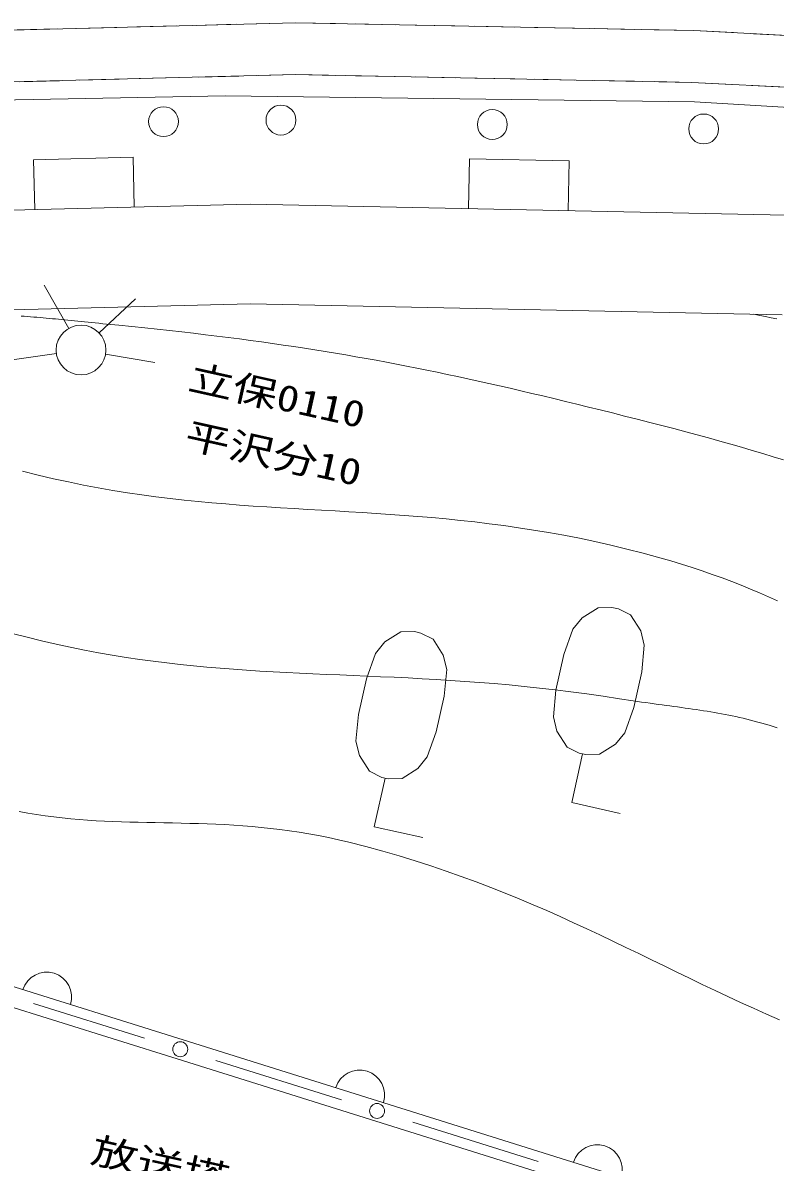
# Model space of a CAD drawing. Units: millimetres, scale not verified. Extents: x -56617 to 56645, y -39182 to 40051.
# Drawn here: x 26657 to 34208, y 6937 to 18372 of the extents above; entities that cross this region are included whole.
import ezdxf
from ezdxf.enums import TextEntityAlignment as Align

# ---------------------------------------------------------------- set-up
doc = ezdxf.new("R2010")
doc.units = ezdxf.units.MM
doc.header["$LTSCALE"] = 200
doc.linetypes.add('DASHED2', pattern=[3, 2, -1])
doc.layers.add('0-2_仕上', color=4, linetype='Continuous', lineweight=9)
doc.layers.add('0-8_寸法文字', color=4, linetype='Continuous', lineweight=9)
doc.styles.add('ＭＳ ゴシック', font='')
doc.styles.get('ＭＳ ゴシック').set_extended_font_data('MS Gothic')

msp = doc.modelspace()

# ---------------------------------------------------------------- linework, layer by layer
at = {"layer": '0-2_仕上', "linetype": 'DASHED2'}
for p, q in [((25401.3, 18269.4), (29393.6, 18372.1)), ((29393.6, 18372.1), (33390.4, 18293.5)), ((33390.4, 18293.5), (37374.7, 18089.6)), ((25425.1, 17749.8), (29395.2, 17852)), ((29395.2, 17852), (33372, 17773.8)), ((33372, 17773.8), (37336.3, 17570.9))]:
    msp.add_line(p, q, dxfattribs=at)
at = {"layer": '0-2_仕上'}
for p, q in [((25401.3, 18269.4), (29393.6, 18372.1)), ((29393.6, 18372.1), (33390.5, 18293.5)), ((33390.5, 18293.5), (37374.7, 18089.6)), ((25425.1, 17749.8), (29395.2, 17852)), ((29395.2, 17852), (33372, 17773.8)), ((33372, 17773.8), (37336.3, 17570.9)), ((25492.4, 17575.9), (28688.2, 17640.2)), ((28688.2, 17640.2), (33397.7, 17577.7)), ((33397.7, 17577.7), (38478.9, 17275.5)), ((27763.2, 17023.4), (26763.5, 16997.7)), ((26763.5, 16997.7), (26776.4, 16497.9)), ((27776, 16523.5), (27763.2, 17023.4)), ((31140.4, 17007.3), (31129.9, 16507.4)), ((32140.2, 16986.3), (31140.4, 17007.3)), ((32129.7, 16486.4), (32140.2, 16986.3)), ((28939.5, 16553.4), (25613, 16468)), ((34320.1, 16440.5), (28939.5, 16553.4)), ((27118.1, 15305.6), (26871.4, 15740.5)), ((25737.8, 15470.9), (28941.8, 15553.1)), ((27423.3, 15259.7), (27787, 15602.8)), ((28941.8, 15553.1), (34276.3, 15441.2)), ((26993.9, 15053), (18991.7, 13919.3)), ((27487.9, 15046.2), (27980.9, 14962.4)), ((28267.2, 8166.4), (13595.8, 12747.6)), ((13574.1, 12544.9), (28207.4, 7975.5)), ((32431.1, 12502.1), (32271.9, 12401)), ((32568.5, 12505.6), (32431.1, 12502.1)), ((32633.5, 12491.1), (32568.5, 12505.6)), ((32756.4, 12429.5), (32633.5, 12491.1)), ((32271.9, 12401), (32177.8, 12285.4)), ((32857.5, 12270.3), (32756.4, 12429.5)), ((30449.5, 12258.9), (30290.3, 12157.9)), ((30586.9, 12262.4), (30449.5, 12258.9)), ((30652, 12247.9), (30586.9, 12262.4)), ((30774.8, 12186.3), (30652, 12247.9)), ((32177.8, 12285.4), (32087.1, 12032.4)), ((32893.5, 12125.6), (32857.5, 12270.3)), ((30290.3, 12157.9), (30196.2, 12042.2)), ((30875.9, 12027.1), (30774.8, 12186.3)), ((32867.9, 11858.1), (32893.5, 12125.6)), ((30196.2, 12042.2), (30105.6, 11789.2)), ((30911.9, 11882.5), (30875.9, 12027.1)), ((32087.1, 12032.4), (32007.3, 11674.5)), ((30105.6, 11789.2), (30025.7, 11431.4)), ((30886.4, 11615), (30911.9, 11882.5)), ((32788.1, 11500.3), (32867.9, 11858.1)), ((32007.3, 11674.5), (31981.7, 11407)), ((30806.5, 11257.1), (30886.4, 11615)), ((32697.4, 11247.3), (32788.1, 11500.3)), ((30025.7, 11431.4), (30000.1, 11163.9)), ((31981.7, 11407), (32017.7, 11262.4)), ((30715.9, 11004.1), (30806.5, 11257.1)), ((32017.7, 11262.4), (32118.8, 11103.2)), ((32603.3, 11131.6), (32697.4, 11247.3)), ((30000.1, 11163.9), (30036.2, 11019.2)), ((32118.8, 11103.2), (32241.7, 11041.6)), ((32444.1, 11030.6), (32603.3, 11131.6)), ((30036.2, 11019.2), (30137.2, 10860)), ((30621.8, 10888.5), (30715.9, 11004.1)), ((32274.2, 11034.3), (32165.3, 10546.3)), ((32241.7, 11041.6), (32306.7, 11027.1)), ((32306.7, 11027.1), (32444.1, 11030.6)), ((30462.6, 10787.4), (30621.8, 10888.5)), ((30137.2, 10860), (30260.1, 10798.4)), ((30292.6, 10791.2), (30183.7, 10303.2)), ((30260.1, 10798.4), (30325.2, 10783.9)), ((30325.2, 10783.9), (30462.6, 10787.4)), ((32165.3, 10546.3), (32653.3, 10437.4)), ((30183.7, 10303.2), (30671.7, 10194.3)), ((26763.7, 8531.1), (27879.4, 8182.7)), ((34192.4, 6306.9), (28267.2, 8166.4)), ((28207.3, 7975.6), (34132.5, 6116.1)), ((28207.4, 7975.5), (34132.5, 6116.1)), ((28595.1, 7958.7), (29854.3, 7563.5)), ((30569.9, 7338.9), (31829.2, 6943.7))]:
    msp.add_line(p, q, dxfattribs=at)
for centre, radius in [((28069.4, 17379.9), 150), ((29247.8, 17395.6), 150), ((31368.7, 17351.1), 150), ((33489.6, 17306.6), 150), ((27241.5, 15088.1), 250), ((28237.3, 8071), 75), ((30212.1, 7451.2), 75)]:
    msp.add_circle(centre, radius, dxfattribs=at)
for centre, start, end in [((26897.4, 8594.1), 342.65872, 162.65872), ((30037.1, 7610.9), 342.57684, 162.57684), ((32422.4, 6862.4), 342.57684, 162.57684)]:
    msp.add_arc(centre, 250, start, end, dxfattribs=at)
at = {"layer": '0-8_寸法文字'}
for p, q in [((34053.4, 15435.2), (33993.4, 15447.1)), ((26639.1, 15429.1), (26671.7, 15426.6)), ((26671.7, 15426.6), (26703.9, 15424.1)), ((26703.9, 15424.1), (26735.8, 15421.5)), ((26735.8, 15421.5), (26767.3, 15418.9)), ((26767.3, 15418.9), (26798.6, 15416.2)), ((26798.6, 15416.2), (26829.8, 15413.6)), ((26829.8, 15413.6), (26860.8, 15410.8)), ((26860.8, 15410.8), (26891.7, 15408.1)), ((26891.7, 15408.1), (26922.5, 15405.3)), ((26922.5, 15405.3), (26953.5, 15402.4)), ((26953.5, 15402.4), (26984.5, 15399.5)), ((26984.5, 15399.5), (27015.6, 15396.5)), ((27015.6, 15396.5), (27047, 15393.5)), ((27047, 15393.5), (27078.6, 15390.4)), ((27078.6, 15390.4), (27110.5, 15387.3)), ((27110.5, 15387.3), (27142.8, 15384.1)), ((27142.8, 15384.1), (27175.6, 15380.8)), ((27175.6, 15380.8), (27208.8, 15377.5)), ((27208.8, 15377.5), (27242.5, 15374.1)), ((27242.5, 15374.1), (27276.9, 15370.7)), ((27276.9, 15370.7), (27311.9, 15367.1)), ((27311.9, 15367.1), (27347.6, 15363.5)), ((27347.6, 15363.5), (27384.1, 15359.8)), ((27384.1, 15359.8), (27421.4, 15356.1)), ((27421.4, 15356.1), (27459.5, 15352.2)), ((27459.5, 15352.2), (27498.7, 15348.3)), ((27498.7, 15348.3), (27538.7, 15344.3)), ((27538.7, 15344.3), (27579.9, 15340.2)), ((27579.9, 15340.2), (27622.1, 15336)), ((27622.1, 15336), (27752.5, 15323)), ((34111.5, 15423.5), (34053.4, 15435.2)), ((34168, 15412.3), (34111.5, 15423.5)), ((34222.8, 15401.3), (34168, 15412.3)), ((27752.5, 15323), (27880.5, 15309.8)), ((27880.5, 15309.8), (28006.2, 15296.5)), ((28006.2, 15296.5), (28129.9, 15283)), ((28129.9, 15283), (28251.5, 15269.5)), ((28251.5, 15269.5), (28371.1, 15255.7)), ((28371.1, 15255.7), (28488.9, 15241.8)), ((28488.9, 15241.8), (28605, 15227.7)), ((28605, 15227.7), (28719.4, 15213.4)), ((28719.4, 15213.4), (28832.3, 15198.8)), ((28832.3, 15198.8), (28943.7, 15184.1)), ((28943.7, 15184.1), (29053.8, 15169.1)), ((29053.8, 15169.1), (29162.7, 15153.8)), ((29162.7, 15153.8), (29270.4, 15138.3)), ((29270.4, 15138.3), (29377, 15122.5)), ((29377, 15122.5), (29482.7, 15106.5)), ((29482.7, 15106.5), (29587.5, 15090.1)), ((29587.5, 15090.1), (29691.6, 15073.4)), ((29691.6, 15073.4), (29795, 15056.3)), ((29795, 15056.3), (29897.8, 15039)), ((29897.8, 15039), (30000.2, 15021.2)), ((30000.2, 15021.2), (30102.2, 15003.2)), ((30102.2, 15003.2), (30203.9, 14984.7)), ((30203.9, 14984.7), (30305.5, 14965.8)), ((30305.5, 14965.8), (30407, 14946.5)), ((30407, 14946.5), (30508.5, 14926.8)), ((30508.5, 14926.8), (30610.2, 14906.7)), ((30610.2, 14906.7), (30712, 14886.2)), ((30712, 14886.2), (30814.2, 14865.1)), ((30814.2, 14865.1), (30916.8, 14843.6)), ((30916.8, 14843.6), (31020, 14821.7)), ((31020, 14821.7), (31123.7, 14799.2)), ((31123.7, 14799.2), (31228.2, 14776.2)), ((31228.2, 14776.2), (31333.5, 14752.7)), ((31333.5, 14752.7), (31439.7, 14728.7)), ((31439.7, 14728.7), (31546.9, 14704.1)), ((31546.9, 14704.1), (31655.2, 14678.9)), ((31655.2, 14678.9), (31764.7, 14653.2)), ((31764.7, 14653.2), (31875.5, 14626.9)), ((31875.5, 14626.9), (31987.7, 14600)), ((31987.7, 14600), (32101.5, 14572.5)), ((32101.5, 14572.5), (32216.8, 14544.4)), ((32216.8, 14544.4), (32333.8, 14515.6)), ((32333.8, 14515.6), (32452.6, 14486.2)), ((32452.6, 14486.2), (32573.4, 14456.1)), ((32573.4, 14456.1), (32696.1, 14425.4)), ((32696.1, 14425.4), (32820.9, 14393.9)), ((32820.9, 14393.9), (32947.9, 14361.8)), ((32947.9, 14361.8), (33070.6, 14330.4)), ((33070.6, 14330.4), (33191.1, 14299)), ((33191.1, 14299), (33309.3, 14267.7)), ((33309.3, 14267.7), (33425.4, 14236.5)), ((33425.4, 14236.5), (33539.5, 14205.2)), ((33539.5, 14205.2), (33651.7, 14173.9)), ((33651.7, 14173.9), (33762, 14142.7)), ((33762, 14142.7), (33870.6, 14111.4)), ((33870.6, 14111.4), (33977.6, 14080)), ((33977.6, 14080), (34083, 14048.6)), ((34083, 14048.6), (34186.9, 14017.1)), ((34186.9, 14017.1), (34289.6, 13985.5)), ((26810.6, 13832.7), (26655.3, 13871.6)), ((26964, 13796.8), (26810.6, 13832.7)), ((27115.6, 13763.7), (26964, 13796.8)), ((27265.5, 13733.2), (27115.6, 13763.7)), ((27413.9, 13705.3), (27265.5, 13733.2)), ((27560.7, 13679.7), (27413.9, 13705.3)), ((27706.2, 13656.4), (27560.7, 13679.7)), ((27850.4, 13635.1), (27706.2, 13656.4)), ((27993.4, 13615.8), (27850.4, 13635.1)), ((28135.4, 13598.3), (27993.4, 13615.8)), ((28276.3, 13582.3), (28135.4, 13598.3)), ((28416.4, 13567.9), (28276.3, 13582.3)), ((28555.7, 13554.8), (28416.4, 13567.9)), ((28694.4, 13542.9), (28555.7, 13554.8)), ((28832.5, 13532), (28694.4, 13542.9)), ((28970.1, 13522), (28832.5, 13532)), ((29107.4, 13512.8), (28970.1, 13522)), ((29244.4, 13504.1), (29107.4, 13512.8)), ((29381.2, 13495.9), (29244.4, 13504.1)), ((29518, 13488), (29381.2, 13495.9)), ((29654.8, 13480.3), (29518, 13488)), ((29791.8, 13472.5), (29654.8, 13480.3)), ((29929, 13464.7), (29791.8, 13472.5)), ((30066.6, 13456.5), (29929, 13464.7)), ((30204.7, 13447.9), (30066.6, 13456.5)), ((30343.3, 13438.7), (30204.7, 13447.9)), ((30482.5, 13428.7), (30343.3, 13438.7)), ((30622.5, 13417.9), (30482.5, 13428.7)), ((30763.4, 13406), (30622.5, 13417.9)), ((30905.3, 13393), (30763.4, 13406)), ((31048.2, 13378.6), (30905.3, 13393)), ((31192.2, 13362.8), (31048.2, 13378.6)), ((31337.6, 13345.3), (31192.2, 13362.8)), ((31484.3, 13326.1), (31337.6, 13345.3)), ((31632.5, 13305), (31484.3, 13326.1)), ((31782.3, 13281.7), (31632.5, 13305)), ((31933.7, 13256.3), (31782.3, 13281.7)), ((32086.9, 13228.5), (31933.7, 13256.3)), ((32242, 13198.2), (32086.9, 13228.5)), ((32399.1, 13165.2), (32242, 13198.2)), ((32558.3, 13129.4), (32399.1, 13165.2)), ((32719.7, 13090.7), (32558.3, 13129.4)), ((32883.4, 13048.9), (32719.7, 13090.7)), ((33049.4, 13003.8), (32883.4, 13048.9)), ((33159.6, 12972.2), (33049.4, 13003.8)), ((33267.3, 12939.6), (33159.6, 12972.2)), ((33372.6, 12906.2), (33267.3, 12939.6)), ((33475.6, 12871.9), (33372.6, 12906.2)), ((33576.3, 12836.7), (33475.6, 12871.9)), ((33675, 12800.8), (33576.3, 12836.7)), ((33771.7, 12764.2), (33675, 12800.8)), ((33866.6, 12726.8), (33771.7, 12764.2)), ((33959.7, 12688.7), (33866.6, 12726.8)), ((34051.1, 12650), (33959.7, 12688.7)), ((34140.9, 12610.6), (34051.1, 12650)), ((34229.3, 12570.6), (34140.9, 12610.6)), ((26699.6, 12205), (26551.5, 12243.9)), ((26845.9, 12168.9), (26699.6, 12205)), ((26990.5, 12135.4), (26845.9, 12168.9)), ((27133.7, 12104.4), (26990.5, 12135.4)), ((27275.4, 12075.7), (27133.7, 12104.4)), ((27415.8, 12049.4), (27275.4, 12075.7)), ((27555, 12025.1), (27415.8, 12049.4)), ((27693.1, 12002.9), (27555, 12025.1)), ((27830.2, 11982.6), (27693.1, 12002.9)), ((27966.4, 11964.1), (27830.2, 11982.6)), ((28101.8, 11947.3), (27966.4, 11964.1)), ((28236.5, 11932), (28101.8, 11947.3)), ((28370.6, 11918.2), (28236.5, 11932)), ((28504.3, 11905.7), (28370.6, 11918.2)), ((28637.6, 11894.4), (28504.3, 11905.7)), ((28770.6, 11884.2), (28637.6, 11894.4)), ((28903.5, 11874.9), (28770.6, 11884.2)), ((29036.3, 11866.5), (28903.5, 11874.9)), ((29169.2, 11858.8), (29036.3, 11866.5)), ((29302.2, 11851.8), (29169.2, 11858.8)), ((29435.5, 11845.2), (29302.2, 11851.8)), ((29569.1, 11839), (29435.5, 11845.2)), ((29703.2, 11833.1), (29569.1, 11839)), ((29837.9, 11827.3), (29703.2, 11833.1)), ((29973.3, 11821.6), (29837.9, 11827.3)), ((30109.4, 11815.7), (29973.3, 11821.6)), ((30246.5, 11809.7), (30109.4, 11815.7)), ((30384.5, 11803.3), (30246.5, 11809.7)), ((30523.7, 11796.5), (30384.5, 11803.3)), ((30664, 11789.1), (30523.7, 11796.5)), ((30805.7, 11781), (30664, 11789.1)), ((30948.8, 11772.2), (30805.7, 11781)), ((31093.3, 11762.4), (30948.8, 11772.2)), ((31239.6, 11751.6), (31093.3, 11762.4)), ((31387.5, 11739.6), (31239.6, 11751.6)), ((31537.3, 11726.4), (31387.5, 11739.6)), ((31689.1, 11711.8), (31537.3, 11726.4)), ((31842.8, 11695.7), (31689.1, 11711.8)), ((31998.8, 11677.9), (31842.8, 11695.7)), ((32157, 11658.5), (31998.8, 11677.9)), ((32317.5, 11637.1), (32157, 11658.5)), ((32480.5, 11613.8), (32317.5, 11637.1)), ((32646.1, 11588.4), (32480.5, 11613.8)), ((32691.8, 11581.3), (32646.1, 11588.4)), ((32736.7, 11574.4), (32691.8, 11581.3)), ((32780.9, 11567.7), (32736.7, 11574.4)), ((32824.5, 11561.3), (32780.9, 11567.7)), ((32867.3, 11555.2), (32824.5, 11561.3)), ((32909.6, 11549.2), (32867.3, 11555.2)), ((32951.2, 11543.3), (32909.6, 11549.2)), ((32992.3, 11537.7), (32951.2, 11543.3)), ((33032.8, 11532.1), (32992.3, 11537.7)), ((33072.9, 11526.7), (33032.8, 11532.1)), ((33112.4, 11521.3), (33072.9, 11526.7)), ((33151.6, 11516.1), (33112.4, 11521.3)), ((33190.2, 11510.8), (33151.6, 11516.1)), ((33228.6, 11505.6), (33190.2, 11510.8)), ((33266.5, 11500.4), (33228.6, 11505.6)), ((33304.1, 11495.2), (33266.5, 11500.4)), ((33341.5, 11489.9), (33304.1, 11495.2)), ((33378.5, 11484.6), (33341.5, 11489.9)), ((33415.3, 11479.2), (33378.5, 11484.6)), ((33452, 11473.7), (33415.3, 11479.2)), ((33488.4, 11468.1), (33452, 11473.7)), ((33524.7, 11462.3), (33488.4, 11468.1)), ((33560.9, 11456.3), (33524.7, 11462.3)), ((33597, 11450.2), (33560.9, 11456.3)), ((33633, 11443.9), (33597, 11450.2)), ((33669, 11437.3), (33633, 11443.9)), ((33705, 11430.5), (33669, 11437.3)), ((33741.1, 11423.5), (33705, 11430.5)), ((33777.2, 11416.1), (33741.1, 11423.5)), ((33813.4, 11408.4), (33777.2, 11416.1)), ((33849.7, 11400.4), (33813.4, 11408.4)), ((33886.2, 11392.1), (33849.7, 11400.4)), ((33922.9, 11383.4), (33886.2, 11392.1)), ((33959.7, 11374.2), (33922.9, 11383.4)), ((33996.9, 11364.7), (33959.7, 11374.2)), ((34034.2, 11354.7), (33996.9, 11364.7)), ((34071.9, 11344.3), (34034.2, 11354.7)), ((34110, 11333.4), (34071.9, 11344.3)), ((34148.4, 11322), (34110, 11333.4)), ((34187.2, 11310), (34148.4, 11322)), ((34226.4, 11297.6), (34187.2, 11310)), ((26708.6, 10440.6), (26621.5, 10457)), ((26795.2, 10425.9), (26708.6, 10440.6)), ((26881.4, 10413), (26795.2, 10425.9)), ((26967.2, 10401.6), (26881.4, 10413)), ((27052.7, 10391.6), (26967.2, 10401.6)), ((27137.9, 10383), (27052.7, 10391.6)), ((27222.9, 10375.6), (27137.9, 10383)), ((27307.8, 10369.3), (27222.9, 10375.6)), ((27392.5, 10364), (27307.8, 10369.3)), ((27477.1, 10359.6), (27392.5, 10364)), ((27561.8, 10355.9), (27477.1, 10359.6)), ((27646.5, 10352.9), (27561.8, 10355.9)), ((27731.3, 10350.4), (27646.5, 10352.9)), ((27816.2, 10348.3), (27731.3, 10350.4)), ((27901.3, 10346.5), (27816.2, 10348.3)), ((27986.7, 10344.8), (27901.3, 10346.5)), ((28072.4, 10343.3), (27986.7, 10344.8)), ((28158.4, 10341.6), (28072.4, 10343.3)), ((28244.8, 10339.9), (28158.4, 10341.6)), ((28331.7, 10337.8), (28244.8, 10339.9)), ((28419.1, 10335.4), (28331.7, 10337.8)), ((28507.1, 10332.4), (28419.1, 10335.4)), ((28595.7, 10328.8), (28507.1, 10332.4)), ((28684.9, 10324.5), (28595.7, 10328.8)), ((28774.9, 10319.3), (28684.9, 10324.5)), ((28865.6, 10313.1), (28774.9, 10319.3)), ((28957.2, 10305.9), (28865.6, 10313.1)), ((29049.6, 10297.4), (28957.2, 10305.9)), ((29142.9, 10287.6), (29049.6, 10297.4)), ((29237.2, 10276.4), (29142.9, 10287.6)), ((29332.6, 10263.7), (29237.2, 10276.4)), ((29429, 10249.3), (29332.6, 10263.7)), ((29526.6, 10233.1), (29429, 10249.3)), ((29625.3, 10215), (29526.6, 10233.1)), ((29725.3, 10195), (29625.3, 10215)), ((29826.6, 10172.7), (29725.3, 10195)), ((29929.2, 10148.3), (29826.6, 10172.7)), ((30100.8, 10104.3), (29929.2, 10148.3)), ((30268.7, 10058.5), (30100.8, 10104.3)), ((30433, 10011), (30268.7, 10058.5)), ((30593.9, 9961.8), (30433, 10011)), ((30751.5, 9911.1), (30593.9, 9961.8)), ((30906, 9859), (30751.5, 9911.1)), ((31057.6, 9805.5), (30906, 9859)), ((31206.5, 9750.7), (31057.6, 9805.5)), ((31352.7, 9694.8), (31206.5, 9750.7)), ((31496.5, 9637.8), (31352.7, 9694.8)), ((31638.1, 9579.9), (31496.5, 9637.8)), ((31777.6, 9521.1), (31638.1, 9579.9)), ((31915.1, 9461.5), (31777.6, 9521.1)), ((32050.9, 9401.2), (31915.1, 9461.5)), ((32185.1, 9340.4), (32050.9, 9401.2)), ((32317.8, 9279.1), (32185.1, 9340.4)), ((32449.3, 9217.4), (32317.8, 9279.1)), ((32579.7, 9155.4), (32449.3, 9217.4)), ((32709.2, 9093.1), (32579.7, 9155.4)), ((32837.9, 9030.8), (32709.2, 9093.1)), ((32966, 8968.5), (32837.9, 9030.8)), ((33093.7, 8906.3), (32966, 8968.5)), ((33221.2, 8844.3), (33093.7, 8906.3)), ((33348.5, 8782.5), (33221.2, 8844.3)), ((33476, 8721.1), (33348.5, 8782.5)), ((33603.6, 8660.2), (33476, 8721.1)), ((33731.7, 8599.9), (33603.6, 8660.2)), ((33860.3, 8540.2), (33731.7, 8599.9)), ((33989.7, 8481.3), (33860.3, 8540.2)), ((34120, 8423.2), (33989.7, 8481.3)), ((34251.3, 8366.1), (34120, 8423.2))]:
    msp.add_line(p, q, dxfattribs=at)

# ---------------------------------------------------------------- texts
at = {"layer": '0-2_仕上', "style": 'ＭＳ ゴシック'}
for s, width, p in [('立保0110', 1.25, (28286.5, 14616.9)), ('平沢分10', 1.25, (28248.6, 14035.6)), ('放送塔', 1.3, (27306.3, 6862.6))]:
    msp.add_text(s, height=263.9, rotation=347.417, dxfattribs=dict(at, width=width)).set_placement(p, align=Align.BOTTOM_LEFT)

doc.saveas('drawing.dxf')
